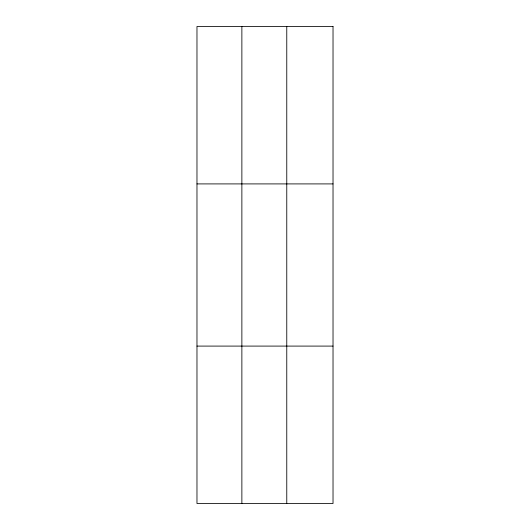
<?xml version="1.0" encoding="UTF-8"?>
<svg xmlns="http://www.w3.org/2000/svg" width="530" height="530" viewBox="0 0 530 530"><rect width="100%" height="100%" fill="white"/><g stroke="black" fill="none" stroke-linecap="round" stroke-linejoin="round"><path stroke-width="0.79" d="M241.872 26.5L241.872 503.5M286.77 26.5L286.77 503.5M196.974 183.91L333.025 183.91M196.974 346.09L333.025 346.09M333.025 26.5L333.025 503.5L196.974 503.5L196.974 26.5L333.025 26.5"/></g></svg>
